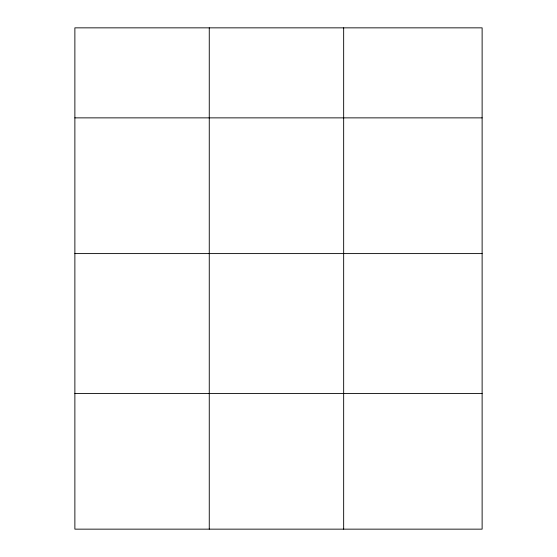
<?xml version="1.0" encoding="UTF-8"?>
<svg xmlns="http://www.w3.org/2000/svg" width="557" height="557" viewBox="0 0 557 557"><rect width="100%" height="100%" fill="white"/><g stroke="black" fill="none" stroke-linecap="round" stroke-linejoin="round"><path stroke-width="0.84" d="M482.125 253.595L482.125 27.85L74.875 27.85L74.875 529.15L482.125 529.15L482.125 253.595L74.875 253.595M74.875 117.868L482.125 117.868M74.875 393.43L482.125 393.43M343.662 27.85L343.662 529.15M209.265 27.85L209.265 529.15"/></g></svg>
